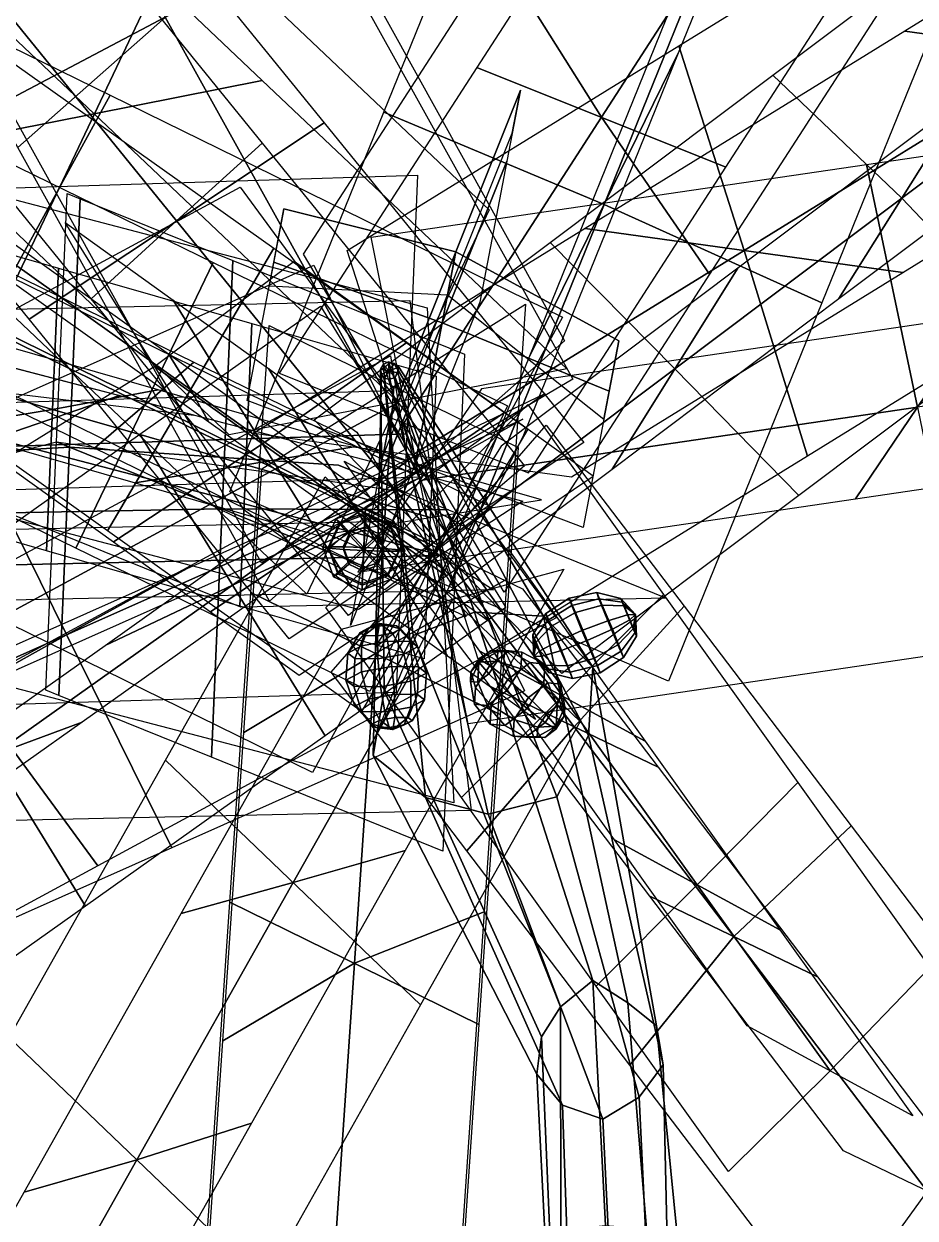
# Model space of a CAD drawing. Header units: metres. Extents: x -2.28 to 1.44, y -0.15 to 3.47.
# Drawn here: x -0.9 to 0.189, y 0.756 to 2.215 of the extents above; entities that cross this region are included whole.
import ezdxf

# ---------------------------------------------------------------- set-up
doc = ezdxf.new("R2010")
doc.units = ezdxf.units.M

msp = doc.modelspace()

# ---------------------------------------------------------------- linework, layer by layer
at = {"layer": 'coconut_palm2_coconuts'}
for points in [[(-0.483008, 1.617805, 4.29194), (-0.482706, 1.623522, 4.325718), (-0.518647, 1.610383, 4.325358), (-0.514134, 1.606427, 4.291628)], [(-0.482706, 1.623522, 4.325718), (-0.482969, 1.615858, 4.359109), (-0.514095, 1.60448, 4.358798), (-0.518647, 1.610383, 4.325358)], [(-0.45295, 1.603851, 4.291517), (-0.447999, 1.607409, 4.325231), (-0.482706, 1.623522, 4.325718), (-0.483008, 1.617805, 4.29194)], [(-0.447999, 1.607409, 4.325231), (-0.452912, 1.601904, 4.358688), (-0.482969, 1.615858, 4.359109), (-0.482706, 1.623522, 4.325718)], [(-0.514134, 1.606427, 4.291628), (-0.518647, 1.610383, 4.325358), (-0.534767, 1.57569, 4.324361), (-0.528094, 1.576382, 4.290765)], [(-0.518647, 1.610383, 4.325358), (-0.514095, 1.60448, 4.358798), (-0.528055, 1.574435, 4.357934), (-0.534767, 1.57569, 4.324361)], [(-0.501763, 1.593671, 4.266644), (-0.514134, 1.606427, 4.291628), (-0.528094, 1.576382, 4.290765), (-0.509823, 1.576325, 4.266146)], [(-0.483793, 1.600241, 4.266824), (-0.483008, 1.617805, 4.29194), (-0.514134, 1.606427, 4.291628), (-0.501763, 1.593671, 4.266644)], [(-0.482969, 1.615858, 4.359109), (-0.483725, 1.596868, 4.383166), (-0.501696, 1.590299, 4.382986), (-0.514095, 1.60448, 4.358798)], [(-0.466439, 1.592184, 4.26658), (-0.45295, 1.603851, 4.291517), (-0.483008, 1.617805, 4.29194), (-0.483793, 1.600241, 4.266824)], [(-0.452912, 1.601904, 4.358688), (-0.466372, 1.588812, 4.382923), (-0.483725, 1.596868, 4.383166), (-0.482969, 1.615858, 4.359109)], [(-0.441568, 1.572739, 4.290609), (-0.434856, 1.571484, 4.324182), (-0.447999, 1.607409, 4.325231), (-0.45295, 1.603851, 4.291517)], [(-0.434856, 1.571484, 4.324182), (-0.44153, 1.570792, 4.35778), (-0.452912, 1.601904, 4.358688), (-0.447999, 1.607409, 4.325231)], [(-0.514095, 1.60448, 4.358798), (-0.501696, 1.590299, 4.382986), (-0.509756, 1.572952, 4.382487), (-0.528055, 1.574435, 4.357934)], [(-0.501763, 1.593671, 4.266644), (-0.509823, 1.576325, 4.266146), (-0.48485, 1.575534, 4.257102)], [(-0.483793, 1.600241, 4.266824), (-0.501763, 1.593671, 4.266644), (-0.48485, 1.575534, 4.257102)], [(-0.483725, 1.596868, 4.383166), (-0.484773, 1.57164, 4.391442), (-0.501696, 1.590299, 4.382986)], [(-0.466439, 1.592184, 4.26658), (-0.483793, 1.600241, 4.266824), (-0.48485, 1.575534, 4.257102)], [(-0.459867, 1.574221, 4.266056), (-0.466439, 1.592184, 4.26658), (-0.48485, 1.575534, 4.257102)], [(-0.466372, 1.588812, 4.382923), (-0.484773, 1.57164, 4.391442), (-0.483725, 1.596868, 4.383166)], [(-0.459867, 1.574221, 4.266056), (-0.441568, 1.572739, 4.290609), (-0.45295, 1.603851, 4.291517), (-0.466439, 1.592184, 4.26658)], [(-0.44153, 1.570792, 4.35778), (-0.4598, 1.570849, 4.382398), (-0.466372, 1.588812, 4.382923), (-0.452912, 1.601904, 4.358688)], [(-0.528094, 1.576382, 4.290765), (-0.534767, 1.57569, 4.324361), (-0.521624, 1.539765, 4.323313), (-0.516712, 1.54527, 4.289856)], [(-0.509823, 1.576325, 4.266146), (-0.528094, 1.576382, 4.290765), (-0.516712, 1.54527, 4.289856), (-0.503251, 1.558362, 4.265621)], [(-0.509823, 1.576325, 4.266146), (-0.503251, 1.558362, 4.265621), (-0.48485, 1.575534, 4.257102)], [(-0.501696, 1.590299, 4.382986), (-0.484773, 1.57164, 4.391442), (-0.509756, 1.572952, 4.382487)], [(-0.4598, 1.570849, 4.382398), (-0.484773, 1.57164, 4.391442), (-0.466372, 1.588812, 4.382923)], [(-0.534767, 1.57569, 4.324361), (-0.528055, 1.574435, 4.357934), (-0.516673, 1.543323, 4.357027), (-0.521624, 1.539765, 4.323313)], [(-0.528055, 1.574435, 4.357934), (-0.509756, 1.572952, 4.382487), (-0.503184, 1.55499, 4.381963), (-0.516673, 1.543323, 4.357027)], [(-0.509756, 1.572952, 4.382487), (-0.484773, 1.57164, 4.391442), (-0.503184, 1.55499, 4.381963)], [(-0.503251, 1.558362, 4.265621), (-0.485898, 1.550306, 4.265378), (-0.48485, 1.575534, 4.257102)], [(-0.503184, 1.55499, 4.381963), (-0.484773, 1.57164, 4.391442), (-0.48583, 1.546933, 4.38172)], [(-0.485898, 1.550306, 4.265378), (-0.467928, 1.556875, 4.265558), (-0.48485, 1.575534, 4.257102)], [(-0.48583, 1.546933, 4.38172), (-0.484773, 1.57164, 4.391442), (-0.46786, 1.553503, 4.3819)], [(-0.467928, 1.556875, 4.265558), (-0.459867, 1.574221, 4.266056), (-0.48485, 1.575534, 4.257102)], [(-0.46786, 1.553503, 4.3819), (-0.484773, 1.57164, 4.391442), (-0.4598, 1.570849, 4.382398)], [(-0.467928, 1.556875, 4.265558), (-0.455529, 1.542694, 4.289746), (-0.441568, 1.572739, 4.290609), (-0.459867, 1.574221, 4.266056)], [(-0.455489, 1.540747, 4.356916), (-0.46786, 1.553503, 4.3819), (-0.4598, 1.570849, 4.382398), (-0.44153, 1.570792, 4.35778)], [(-0.455529, 1.542694, 4.289746), (-0.450976, 1.536791, 4.323186), (-0.434856, 1.571484, 4.324182), (-0.441568, 1.572739, 4.290609)], [(-0.450976, 1.536791, 4.323186), (-0.455489, 1.540747, 4.356916), (-0.44153, 1.570792, 4.35778), (-0.434856, 1.571484, 4.324182)], [(-0.503251, 1.558362, 4.265621), (-0.516712, 1.54527, 4.289856), (-0.486654, 1.531316, 4.289434), (-0.485898, 1.550306, 4.265378)], [(-0.516673, 1.543323, 4.357027), (-0.503184, 1.55499, 4.381963), (-0.48583, 1.546933, 4.38172), (-0.486616, 1.529369, 4.356605)], [(-0.485898, 1.550306, 4.265378), (-0.486654, 1.531316, 4.289434), (-0.455529, 1.542694, 4.289746), (-0.467928, 1.556875, 4.265558)], [(-0.486616, 1.529369, 4.356605), (-0.48583, 1.546933, 4.38172), (-0.46786, 1.553503, 4.3819), (-0.455489, 1.540747, 4.356916)], [(-0.516712, 1.54527, 4.289856), (-0.521624, 1.539765, 4.323313), (-0.486916, 1.523652, 4.322825), (-0.486654, 1.531316, 4.289434)], [(-0.521624, 1.539765, 4.323313), (-0.516673, 1.543323, 4.357027), (-0.486616, 1.529369, 4.356605), (-0.486916, 1.523652, 4.322825)], [(-0.486654, 1.531316, 4.289434), (-0.486916, 1.523652, 4.322825), (-0.450976, 1.536791, 4.323186), (-0.455529, 1.542694, 4.289746)], [(-0.486916, 1.523652, 4.322825), (-0.486616, 1.529369, 4.356605), (-0.455489, 1.540747, 4.356916), (-0.450976, 1.536791, 4.323186)], [(-0.19346, 1.505039, 4.449288), (-0.225987, 1.495968, 4.455083), (-0.233793, 1.513697, 4.42208), (-0.200223, 1.520395, 4.420709)], [(-0.200223, 1.520395, 4.420709), (-0.233793, 1.513697, 4.42208), (-0.230567, 1.504593, 4.385048), (-0.197428, 1.51251, 4.388638)], [(-0.166695, 1.504159, 4.434362), (-0.19346, 1.505039, 4.449288), (-0.200223, 1.520395, 4.420709), (-0.170599, 1.513025, 4.417862)], [(-0.170599, 1.513025, 4.417862), (-0.200223, 1.520395, 4.420709), (-0.197428, 1.51251, 4.388638), (-0.168986, 1.508472, 4.399346)], [(-0.225987, 1.495968, 4.455083), (-0.255557, 1.479373, 4.450191), (-0.262319, 1.494727, 4.421609), (-0.233793, 1.513697, 4.42208)], [(-0.233793, 1.513697, 4.42208), (-0.262319, 1.494727, 4.421609), (-0.259525, 1.486843, 4.38954), (-0.230567, 1.504593, 4.385048)], [(-0.230567, 1.504593, 4.385048), (-0.259525, 1.486843, 4.38954), (-0.248814, 1.460341, 4.37277), (-0.2182, 1.473993, 4.365685)], [(-0.197428, 1.51251, 4.388638), (-0.230567, 1.504593, 4.385048), (-0.2182, 1.473993, 4.365685), (-0.186716, 1.486009, 4.371867)], [(-0.181105, 1.475443, 4.45764), (-0.211719, 1.461793, 4.464725), (-0.225987, 1.495968, 4.455083), (-0.19346, 1.505039, 4.449288)], [(-0.168986, 1.508472, 4.399346), (-0.197428, 1.51251, 4.388638), (-0.186716, 1.486009, 4.371867), (-0.162801, 1.493171, 4.389663)], [(-0.159562, 1.487072, 4.439185), (-0.181105, 1.475443, 4.45764), (-0.19346, 1.505039, 4.449288), (-0.166695, 1.504159, 4.434362)], [(-0.166695, 1.504159, 4.434362), (-0.170599, 1.513025, 4.417862), (-0.152862, 1.493559, 4.414303)], [(-0.170599, 1.513025, 4.417862), (-0.168986, 1.508472, 4.399346), (-0.152862, 1.493559, 4.414303)], [(-0.168986, 1.508472, 4.399346), (-0.162801, 1.493171, 4.389663), (-0.152862, 1.493559, 4.414303)], [(-0.159562, 1.487072, 4.439185), (-0.166695, 1.504159, 4.434362), (-0.152862, 1.493559, 4.414303)], [(-0.255557, 1.479373, 4.450191), (-0.274249, 1.459701, 4.435924), (-0.278152, 1.468564, 4.419421), (-0.262319, 1.494727, 4.421609)], [(-0.262319, 1.494727, 4.421609), (-0.278152, 1.468564, 4.419421), (-0.276541, 1.464014, 4.400908), (-0.259525, 1.486843, 4.38954)], [(-0.211719, 1.461793, 4.464725), (-0.243201, 1.449774, 4.45854), (-0.255557, 1.479373, 4.450191), (-0.225987, 1.495968, 4.455083)], [(-0.162801, 1.493171, 4.389663), (-0.186716, 1.486009, 4.371867), (-0.174361, 1.456411, 4.380218), (-0.155669, 1.476084, 4.394485)], [(-0.162801, 1.493171, 4.389663), (-0.155669, 1.476084, 4.394485), (-0.152862, 1.493559, 4.414303)], [(-0.153378, 1.471771, 4.429502), (-0.159562, 1.487072, 4.439185), (-0.152862, 1.493559, 4.414303)], [(-0.155669, 1.476084, 4.394485), (-0.151764, 1.467219, 4.410985), (-0.152862, 1.493559, 4.414303)], [(-0.151764, 1.467219, 4.410985), (-0.153378, 1.471771, 4.429502), (-0.152862, 1.493559, 4.414303)], [(-0.479666, 1.476717, 4.46628), (-0.48757, 1.45511, 4.486542), (-0.504203, 1.446344, 4.45925), (-0.489269, 1.471656, 4.450524)], [(-0.465815, 1.482517, 4.444359), (-0.489269, 1.471656, 4.450524), (-0.484477, 1.467872, 4.43239)], [(-0.465815, 1.482517, 4.444359), (-0.479666, 1.476717, 4.46628), (-0.489269, 1.471656, 4.450524)], [(-0.461294, 1.48009, 4.470431), (-0.45575, 1.460952, 4.493731), (-0.48757, 1.45511, 4.486542), (-0.479666, 1.476717, 4.46628)], [(-0.465815, 1.482517, 4.444359), (-0.484477, 1.467872, 4.43239), (-0.468099, 1.46758, 4.422502)], [(-0.465815, 1.482517, 4.444359), (-0.461294, 1.48009, 4.470431), (-0.479666, 1.476717, 4.46628)], [(-0.465815, 1.482517, 4.444359), (-0.468099, 1.46758, 4.422502), (-0.449727, 1.470953, 4.426651)], [(-0.465815, 1.482517, 4.444359), (-0.444916, 1.479799, 4.460543), (-0.461294, 1.48009, 4.470431)], [(-0.465815, 1.482517, 4.444359), (-0.440124, 1.476014, 4.442409), (-0.444916, 1.479799, 4.460543)], [(-0.465815, 1.482517, 4.444359), (-0.449727, 1.470953, 4.426651), (-0.440124, 1.476014, 4.442409)], [(-0.444916, 1.479799, 4.460543), (-0.427381, 1.460447, 4.476604), (-0.45575, 1.460952, 4.493731), (-0.461294, 1.48009, 4.470431)], [(-0.449727, 1.470953, 4.426651), (-0.435716, 1.445126, 4.417903), (-0.419083, 1.453892, 4.445196), (-0.440124, 1.476014, 4.442409)], [(-0.440124, 1.476014, 4.442409), (-0.419083, 1.453892, 4.445196), (-0.427381, 1.460447, 4.476604), (-0.444916, 1.479799, 4.460543)], [(-0.259525, 1.486843, 4.38954), (-0.276541, 1.464014, 4.400908), (-0.270356, 1.448713, 4.391224), (-0.248814, 1.460341, 4.37277)], [(-0.243201, 1.449774, 4.45854), (-0.267116, 1.442613, 4.440745), (-0.274249, 1.459701, 4.435924), (-0.255557, 1.479373, 4.450191)], [(-0.2182, 1.473993, 4.365685), (-0.248814, 1.460341, 4.37277), (-0.236458, 1.430744, 4.38112), (-0.203931, 1.439815, 4.375325)], [(-0.186716, 1.486009, 4.371867), (-0.2182, 1.473993, 4.365685), (-0.203931, 1.439815, 4.375325), (-0.174361, 1.456411, 4.380218)], [(-0.170393, 1.448941, 4.44087), (-0.19935, 1.43119, 4.445359), (-0.211719, 1.461793, 4.464725), (-0.181105, 1.475443, 4.45764)], [(-0.153378, 1.471771, 4.429502), (-0.170393, 1.448941, 4.44087), (-0.181105, 1.475443, 4.45764), (-0.159562, 1.487072, 4.439185)], [(-0.155669, 1.476084, 4.394485), (-0.174361, 1.456411, 4.380218), (-0.167599, 1.441056, 4.408799), (-0.151764, 1.467219, 4.410985)], [(-0.489269, 1.471656, 4.450524), (-0.504203, 1.446344, 4.45925), (-0.495904, 1.439789, 4.427842), (-0.484477, 1.467872, 4.43239)], [(-0.484477, 1.467872, 4.43239), (-0.495904, 1.439789, 4.427842), (-0.467536, 1.439285, 4.410715), (-0.468099, 1.46758, 4.422502)], [(-0.45575, 1.460952, 4.493731), (-0.450667, 1.430229, 4.508016), (-0.48741, 1.423484, 4.499715), (-0.48757, 1.45511, 4.486542)], [(-0.468099, 1.46758, 4.422502), (-0.467536, 1.439285, 4.410715), (-0.435716, 1.445126, 4.417903), (-0.449727, 1.470953, 4.426651)], [(-0.427381, 1.460447, 4.476604), (-0.417909, 1.429647, 4.48824), (-0.450667, 1.430229, 4.508016), (-0.45575, 1.460952, 4.493731)], [(-0.419083, 1.453892, 4.445196), (-0.408327, 1.422078, 4.451972), (-0.417909, 1.429647, 4.48824), (-0.427381, 1.460447, 4.476604)], [(-0.274249, 1.459701, 4.435924), (-0.277056, 1.442224, 4.416106), (-0.278152, 1.468564, 4.419421)], [(-0.278152, 1.468564, 4.419421), (-0.277056, 1.442224, 4.416106), (-0.276541, 1.464014, 4.400908)], [(-0.276541, 1.464014, 4.400908), (-0.277056, 1.442224, 4.416106), (-0.270356, 1.448713, 4.391224)], [(-0.267116, 1.442613, 4.440745), (-0.277056, 1.442224, 4.416106), (-0.274249, 1.459701, 4.435924)], [(-0.248814, 1.460341, 4.37277), (-0.270356, 1.448713, 4.391224), (-0.263223, 1.431626, 4.396047), (-0.236458, 1.430744, 4.38112)], [(-0.19935, 1.43119, 4.445359), (-0.23249, 1.423274, 4.441771), (-0.243201, 1.449774, 4.45854), (-0.211719, 1.461793, 4.464725)], [(-0.151764, 1.467219, 4.410985), (-0.167599, 1.441056, 4.408799), (-0.170393, 1.448941, 4.44087), (-0.153378, 1.471771, 4.429502)], [(-0.48757, 1.45511, 4.486542), (-0.48741, 1.423484, 4.499715), (-0.506616, 1.413362, 4.468202), (-0.504203, 1.446344, 4.45925)], [(-0.504203, 1.446344, 4.45925), (-0.506616, 1.413362, 4.468202), (-0.497033, 1.405792, 4.431933), (-0.495904, 1.439789, 4.427842)], [(-0.467536, 1.439285, 4.410715), (-0.464276, 1.40521, 4.412158), (-0.427533, 1.411955, 4.420458), (-0.435716, 1.445126, 4.417903)], [(-0.435716, 1.445126, 4.417903), (-0.427533, 1.411955, 4.420458), (-0.408327, 1.422078, 4.451972), (-0.419083, 1.453892, 4.445196)], [(-0.344163, 1.435268, 4.443804), (-0.330175, 1.449284, 4.461522), (-0.343775, 1.438929, 4.470119)], [(-0.344163, 1.435268, 4.443804), (-0.321064, 1.448369, 4.44472), (-0.330175, 1.449284, 4.461522)], [(-0.344163, 1.435268, 4.443804), (-0.32178, 1.43672, 4.429557), (-0.321064, 1.448369, 4.44472)], [(-0.330175, 1.449284, 4.461522), (-0.307287, 1.4491, 4.481918), (-0.330844, 1.431164, 4.496809), (-0.343775, 1.438929, 4.470119)], [(-0.307287, 1.4491, 4.481918), (-0.281634, 1.434765, 4.49953), (-0.308835, 1.414054, 4.516725), (-0.330844, 1.431164, 4.496809)], [(-0.321064, 1.448369, 4.44472), (-0.291507, 1.447516, 4.452818), (-0.307287, 1.4491, 4.481918), (-0.330175, 1.449284, 4.461522)], [(-0.32178, 1.43672, 4.429557), (-0.292747, 1.427339, 4.426556), (-0.291507, 1.447516, 4.452818), (-0.321064, 1.448369, 4.44472)], [(-0.291507, 1.447516, 4.452818), (-0.263412, 1.432935, 4.465928), (-0.281634, 1.434765, 4.49953), (-0.307287, 1.4491, 4.481918)], [(-0.292747, 1.427339, 4.426556), (-0.264844, 1.409638, 4.435603), (-0.263412, 1.432935, 4.465928), (-0.291507, 1.447516, 4.452818)], [(-0.270356, 1.448713, 4.391224), (-0.277056, 1.442224, 4.416106), (-0.263223, 1.431626, 4.396047)], [(-0.23249, 1.423274, 4.441771), (-0.260931, 1.427311, 4.431061), (-0.267116, 1.442613, 4.440745), (-0.243201, 1.449774, 4.45854)], [(-0.174361, 1.456411, 4.380218), (-0.203931, 1.439815, 4.375325), (-0.196126, 1.422088, 4.40833), (-0.167599, 1.441056, 4.408799)], [(-0.167599, 1.441056, 4.408799), (-0.196126, 1.422088, 4.40833), (-0.19935, 1.43119, 4.445359), (-0.170393, 1.448941, 4.44087)], [(-0.495904, 1.439789, 4.427842), (-0.497033, 1.405792, 4.431933), (-0.464276, 1.40521, 4.412158), (-0.467536, 1.439285, 4.410715)], [(-0.450667, 1.430229, 4.508016), (-0.447407, 1.396155, 4.509459), (-0.479227, 1.390313, 4.50227), (-0.48741, 1.423484, 4.499715)], [(-0.417909, 1.429647, 4.48824), (-0.419038, 1.395651, 4.492332), (-0.447407, 1.396155, 4.509459), (-0.450667, 1.430229, 4.508016)], [(-0.344163, 1.435268, 4.443804), (-0.353899, 1.42337, 4.465477), (-0.354615, 1.411721, 4.450314)], [(-0.344163, 1.435268, 4.443804), (-0.354615, 1.411721, 4.450314), (-0.345504, 1.410806, 4.433512)], [(-0.344163, 1.435268, 4.443804), (-0.343775, 1.438929, 4.470119), (-0.353899, 1.42337, 4.465477)], [(-0.343775, 1.438929, 4.470119), (-0.330844, 1.431164, 4.496809), (-0.348378, 1.404215, 4.488769), (-0.353899, 1.42337, 4.465477)], [(-0.330844, 1.431164, 4.496809), (-0.308835, 1.414054, 4.516725), (-0.329082, 1.382937, 4.50744), (-0.348378, 1.404215, 4.488769)], [(-0.344163, 1.435268, 4.443804), (-0.345504, 1.410806, 4.433512), (-0.331903, 1.421162, 4.424915)], [(-0.344163, 1.435268, 4.443804), (-0.331903, 1.421162, 4.424915), (-0.32178, 1.43672, 4.429557)], [(-0.331903, 1.421162, 4.424915), (-0.310281, 1.40039, 4.418514), (-0.292747, 1.427339, 4.426556), (-0.32178, 1.43672, 4.429557)], [(-0.281634, 1.434765, 4.49953), (-0.260087, 1.410119, 4.509636), (-0.283644, 1.392184, 4.524528), (-0.308835, 1.414054, 4.516725)], [(-0.263412, 1.432935, 4.465928), (-0.244307, 1.408535, 4.480536), (-0.260087, 1.410119, 4.509636), (-0.281634, 1.434765, 4.49953)], [(-0.260931, 1.427311, 4.431061), (-0.277056, 1.442224, 4.416106), (-0.267116, 1.442613, 4.440745)], [(-0.263223, 1.431626, 4.396047), (-0.277056, 1.442224, 4.416106), (-0.259318, 1.422759, 4.412547)], [(-0.259318, 1.422759, 4.412547), (-0.277056, 1.442224, 4.416106), (-0.260931, 1.427311, 4.431061)], [(-0.264844, 1.409638, 4.435603), (-0.245547, 1.388359, 4.454273), (-0.244307, 1.408535, 4.480536), (-0.263412, 1.432935, 4.465928)], [(-0.236458, 1.430744, 4.38112), (-0.263223, 1.431626, 4.396047), (-0.259318, 1.422759, 4.412547), (-0.229696, 1.415389, 4.409701)], [(-0.203931, 1.439815, 4.375325), (-0.236458, 1.430744, 4.38112), (-0.229696, 1.415389, 4.409701), (-0.196126, 1.422088, 4.40833)], [(-0.196126, 1.422088, 4.40833), (-0.229696, 1.415389, 4.409701), (-0.23249, 1.423274, 4.441771), (-0.19935, 1.43119, 4.445359)], [(-0.48741, 1.423484, 4.499715), (-0.479227, 1.390313, 4.50227), (-0.49586, 1.381547, 4.474978), (-0.506616, 1.413362, 4.468202)], [(-0.427533, 1.411955, 4.420458), (-0.427372, 1.380329, 4.43363), (-0.41074, 1.389095, 4.460923), (-0.408327, 1.422078, 4.451972)], [(-0.408327, 1.422078, 4.451972), (-0.41074, 1.389095, 4.460923), (-0.419038, 1.395651, 4.492332), (-0.417909, 1.429647, 4.48824)], [(-0.353899, 1.42337, 4.465477), (-0.348378, 1.404215, 4.488769), (-0.349619, 1.384039, 4.462506), (-0.354615, 1.411721, 4.450314)], [(-0.345504, 1.410806, 4.433512), (-0.333838, 1.382455, 4.433405), (-0.310281, 1.40039, 4.418514), (-0.331903, 1.421162, 4.424915)], [(-0.310281, 1.40039, 4.418514), (-0.285091, 1.37852, 4.426317), (-0.264844, 1.409638, 4.435603), (-0.292747, 1.427339, 4.426556)], [(-0.229696, 1.415389, 4.409701), (-0.259318, 1.422759, 4.412547), (-0.260931, 1.427311, 4.431061), (-0.23249, 1.423274, 4.441771)], [(-0.506616, 1.413362, 4.468202), (-0.49586, 1.381547, 4.474978), (-0.487562, 1.374992, 4.44357), (-0.497033, 1.405792, 4.431933)], [(-0.497033, 1.405792, 4.431933), (-0.487562, 1.374992, 4.44357), (-0.459193, 1.374488, 4.426443), (-0.464276, 1.40521, 4.412158)], [(-0.464276, 1.40521, 4.412158), (-0.459193, 1.374488, 4.426443), (-0.427372, 1.380329, 4.43363), (-0.427533, 1.411955, 4.420458)], [(-0.354615, 1.411721, 4.450314), (-0.349619, 1.384039, 4.462506), (-0.333838, 1.382455, 4.433405), (-0.345504, 1.410806, 4.433512)], [(-0.348378, 1.404215, 4.488769), (-0.329082, 1.382937, 4.50744), (-0.330513, 1.359639, 4.477114), (-0.349619, 1.384039, 4.462506)], [(-0.308835, 1.414054, 4.516725), (-0.283644, 1.392184, 4.524528), (-0.301178, 1.365234, 4.516486), (-0.329082, 1.382937, 4.50744)], [(-0.285091, 1.37852, 4.426317), (-0.263081, 1.36141, 4.446232), (-0.245547, 1.388359, 4.454273), (-0.264844, 1.409638, 4.435603)], [(-0.260087, 1.410119, 4.509636), (-0.248422, 1.381768, 4.50953), (-0.262022, 1.371413, 4.518127), (-0.283644, 1.392184, 4.524528)], [(-0.244307, 1.408535, 4.480536), (-0.239311, 1.380853, 4.492729), (-0.248422, 1.381768, 4.50953), (-0.260087, 1.410119, 4.509636)], [(-0.245547, 1.388359, 4.454273), (-0.240027, 1.369205, 4.477566), (-0.239311, 1.380853, 4.492729), (-0.244307, 1.408535, 4.480536)], [(-0.479227, 1.390313, 4.50227), (-0.465215, 1.364486, 4.493522), (-0.474818, 1.359425, 4.477765), (-0.49586, 1.381547, 4.474978)], [(-0.447407, 1.396155, 4.509459), (-0.446844, 1.367859, 4.497672), (-0.465215, 1.364486, 4.493522), (-0.479227, 1.390313, 4.50227)], [(-0.419038, 1.395651, 4.492332), (-0.430465, 1.367567, 4.487783), (-0.446844, 1.367859, 4.497672), (-0.447407, 1.396155, 4.509459)], [(-0.427372, 1.380329, 4.43363), (-0.435277, 1.358722, 4.453893), (-0.425674, 1.363783, 4.46965), (-0.41074, 1.389095, 4.460923)], [(-0.41074, 1.389095, 4.460923), (-0.425674, 1.363783, 4.46965), (-0.430465, 1.367567, 4.487783), (-0.419038, 1.395651, 4.492332)], [(-0.333838, 1.382455, 4.433405), (-0.312292, 1.35781, 4.443512), (-0.285091, 1.37852, 4.426317), (-0.310281, 1.40039, 4.418514)], [(-0.283644, 1.392184, 4.524528), (-0.262022, 1.371413, 4.518127), (-0.272145, 1.355854, 4.513485), (-0.301178, 1.365234, 4.516486)], [(-0.263081, 1.36141, 4.446232), (-0.25015, 1.353645, 4.472923), (-0.240027, 1.369205, 4.477566), (-0.245547, 1.388359, 4.454273)], [(-0.49586, 1.381547, 4.474978), (-0.474818, 1.359425, 4.477765), (-0.470027, 1.35564, 4.45963), (-0.487562, 1.374992, 4.44357)], [(-0.487562, 1.374992, 4.44357), (-0.470027, 1.35564, 4.45963), (-0.453649, 1.355349, 4.449743), (-0.459193, 1.374488, 4.426443)], [(-0.459193, 1.374488, 4.426443), (-0.453649, 1.355349, 4.449743), (-0.435277, 1.358722, 4.453893), (-0.427372, 1.380329, 4.43363)], [(-0.349619, 1.384039, 4.462506), (-0.330513, 1.359639, 4.477114), (-0.312292, 1.35781, 4.443512), (-0.333838, 1.382455, 4.433405)], [(-0.329082, 1.382937, 4.50744), (-0.301178, 1.365234, 4.516486), (-0.302418, 1.345058, 4.490223), (-0.330513, 1.359639, 4.477114)], [(-0.312292, 1.35781, 4.443512), (-0.286638, 1.343474, 4.461123), (-0.263081, 1.36141, 4.446232), (-0.285091, 1.37852, 4.426317)], [(-0.248422, 1.381768, 4.50953), (-0.249763, 1.357307, 4.499239), (-0.262022, 1.371413, 4.518127)], [(-0.239311, 1.380853, 4.492729), (-0.249763, 1.357307, 4.499239), (-0.248422, 1.381768, 4.50953)], [(-0.240027, 1.369205, 4.477566), (-0.249763, 1.357307, 4.499239), (-0.239311, 1.380853, 4.492729)], [(-0.465215, 1.364486, 4.493522), (-0.449128, 1.352923, 4.475814), (-0.474818, 1.359425, 4.477765)], [(-0.474818, 1.359425, 4.477765), (-0.449128, 1.352923, 4.475814), (-0.470027, 1.35564, 4.45963)], [(-0.446844, 1.367859, 4.497672), (-0.449128, 1.352923, 4.475814), (-0.465215, 1.364486, 4.493522)], [(-0.453649, 1.355349, 4.449743), (-0.449128, 1.352923, 4.475814), (-0.435277, 1.358722, 4.453893)], [(-0.430465, 1.367567, 4.487783), (-0.449128, 1.352923, 4.475814), (-0.446844, 1.367859, 4.497672)], [(-0.425674, 1.363783, 4.46965), (-0.449128, 1.352923, 4.475814), (-0.430465, 1.367567, 4.487783)], [(-0.435277, 1.358722, 4.453893), (-0.449128, 1.352923, 4.475814), (-0.425674, 1.363783, 4.46965)], [(-0.330513, 1.359639, 4.477114), (-0.302418, 1.345058, 4.490223), (-0.286638, 1.343474, 4.461123), (-0.312292, 1.35781, 4.443512)], [(-0.301178, 1.365234, 4.516486), (-0.272145, 1.355854, 4.513485), (-0.272861, 1.344205, 4.498322), (-0.302418, 1.345058, 4.490223)], [(-0.286638, 1.343474, 4.461123), (-0.263751, 1.343291, 4.481521), (-0.25015, 1.353645, 4.472923), (-0.263081, 1.36141, 4.446232)], [(-0.272145, 1.355854, 4.513485), (-0.249763, 1.357307, 4.499239), (-0.272861, 1.344205, 4.498322)], [(-0.272861, 1.344205, 4.498322), (-0.249763, 1.357307, 4.499239), (-0.263751, 1.343291, 4.481521)], [(-0.262022, 1.371413, 4.518127), (-0.249763, 1.357307, 4.499239), (-0.272145, 1.355854, 4.513485)], [(-0.263751, 1.343291, 4.481521), (-0.249763, 1.357307, 4.499239), (-0.25015, 1.353645, 4.472923)], [(-0.25015, 1.353645, 4.472923), (-0.249763, 1.357307, 4.499239), (-0.240027, 1.369205, 4.477566)], [(-0.470027, 1.35564, 4.45963), (-0.449128, 1.352923, 4.475814), (-0.453649, 1.355349, 4.449743)], [(-0.302418, 1.345058, 4.490223), (-0.272861, 1.344205, 4.498322), (-0.263751, 1.343291, 4.481521), (-0.286638, 1.343474, 4.461123)]]:
    msp.add_3dface(points, dxfattribs=at)
at = {"layer": 'coconut_palm2_leaves'}
for points in [[(-0.547098, 2.382522, 4.745159), (-0.907551, 2.064341, 4.315698), (-1.213403, 2.615493, 4.224324), (-0.85295, 2.933673, 4.653784)], [(-0.727324, 2.223432, 4.530428), (-0.922689, 2.12039, 4.760739), (-1.23698, 2.686749, 4.633377), (-1.033177, 2.774583, 4.439054)], [(-0.194403, 2.101166, 4.892831), (-0.320437, 2.302185, 4.739957), (-0.042566, 2.732208, 4.858423), (0.087134, 2.536862, 5.071242)], [(-0.702769, 2.340064, 4.474291), (-0.925462, 1.870331, 4.171743), (-1.299393, 2.224904, 3.889921), (-1.0767, 2.694637, 4.192469)], [(-0.346527, 2.161975, 5.10001), (-0.042279, 2.040357, 4.685652), (0.239257, 2.476053, 4.864063), (-0.06499, 2.597672, 5.278421)], [(-0.100573, 2.179579, 4.330189), (-0.281997, 1.809528, 3.945786), (-0.115231, 2.221169, 3.575962), (0.066193, 2.59122, 3.960364)], [(-0.062243, 1.909629, 5.028843), (-0.194403, 2.101166, 4.892831), (0.087134, 2.536862, 5.071242), (0.244022, 2.383593, 5.175376)], [(-0.608875, 2.146253, 4.108938), (-0.814116, 2.105198, 4.323017), (-1.188046, 2.45977, 4.041195), (-0.985295, 2.503186, 3.82872)], [(-0.191285, 1.994553, 4.137988), (-0.460409, 2.107344, 4.14411), (-0.302457, 2.497229, 3.739451), (-0.024519, 2.406194, 3.768163)], [(-0.533386, 2.094304, 4.616178), (-0.89357, 1.854605, 4.335786), (-1.209956, 2.243939, 4.386255), (-0.849772, 2.483638, 4.666647)], [(-0.814116, 2.105198, 4.323017), (-1.019795, 2.064557, 4.538166), (-1.39339, 2.418812, 4.260119), (-1.188046, 2.45977, 4.041195)], [(-0.60883, 2.069535, 4.263158), (-0.713478, 1.974454, 4.475982), (-1.029864, 2.363789, 4.526451), (-0.93046, 2.465322, 4.325199)], [(-0.020239, 1.9384, 4.840094), (-0.09973, 2.188466, 4.735234), (0.289062, 2.428415, 5.059961), (0.370515, 2.17956, 5.15308)], [(0.176334, 2.206311, 5.358041), (0.564697, 2.152808, 4.948118), (0.929016, 2.377654, 5.306374), (0.540653, 2.431157, 5.716297)], [(-0.79478, 2.128153, 4.657531), (-1.100157, 1.571732, 4.532473), (-1.652522, 1.842603, 4.67437), (-1.347144, 2.399024, 4.799428)], [(0.07479, 1.874237, 4.117057), (-0.191285, 1.994553, 4.137988), (-0.024519, 2.406194, 3.768163), (0.231474, 2.260991, 3.714583)], [(-0.239459, 1.828152, 4.751024), (-0.599912, 1.509971, 4.321563), (-0.907551, 2.064341, 4.315698), (-0.547098, 2.382522, 4.745159)], [(-0.713478, 1.974454, 4.475982), (-0.818029, 1.879255, 4.693232), (-1.128048, 2.260754, 4.754203), (-1.029864, 2.363789, 4.526451)], [(-0.331737, 1.98824, 4.763239), (-0.55443, 1.518507, 4.460691), (-0.925462, 1.870331, 4.171743), (-0.702769, 2.340064, 4.474291)], [(0.172516, 2.002154, 3.955822), (0.014956, 2.152596, 3.906152), (0.257695, 2.334988, 3.595738), (0.426509, 2.193003, 3.657542)], [(-0.229423, 1.781296, 4.299045), (-0.419686, 1.669062, 4.536294), (-0.727324, 2.223432, 4.530428), (-0.53186, 2.326293, 4.286196)], [(0.249435, 2.124796, 4.122771), (0.095598, 1.879513, 3.788873), (0.349591, 2.070362, 3.490593), (0.503427, 2.315645, 3.82449)], [(-0.43589, 1.72745, 4.588698), (-0.558373, 1.933962, 4.453032), (-0.320437, 2.302185, 4.739957), (-0.194403, 2.101166, 4.892831)], [(-0.419686, 1.669062, 4.536294), (-0.609949, 1.556828, 4.773542), (-0.922689, 2.12039, 4.760739), (-0.727324, 2.223432, 4.530428)], [(-0.21442, 1.965152, 5.045055), (0.173943, 1.911648, 4.635132), (0.564697, 2.152808, 4.948118), (0.176334, 2.206311, 5.358041)], [(0.321637, 1.845371, 3.990619), (0.172516, 2.002154, 3.955822), (0.426509, 2.193003, 3.657542), (0.568205, 2.030641, 3.676551)], [(-0.594921, 1.941038, 4.544654), (-0.797998, 1.595893, 4.508494), (-1.126803, 1.82981, 4.35873), (-0.923726, 2.174955, 4.39489)], [(-0.425091, 1.688539, 4.553775), (-0.505258, 1.938188, 4.445845), (-0.09973, 2.188466, 4.735234), (-0.020239, 1.9384, 4.840094)], [(-0.289728, 1.712672, 4.601572), (-0.471153, 1.342621, 4.21717), (-0.281997, 1.809528, 3.945786), (-0.100573, 2.179579, 4.330189)], [(0.057287, 1.687121, 4.948773), (-0.020239, 1.9384, 4.840094), (0.370515, 2.17956, 5.15308), (0.439556, 1.923044, 5.268652)], [(-0.588013, 1.788259, 4.795877), (-0.283766, 1.666641, 4.381519), (-0.042279, 2.040357, 4.685652), (-0.346527, 2.161975, 5.10001)], [(-0.23692, 1.793554, 4.397901), (-0.443084, 1.753374, 4.611965), (-0.814116, 2.105198, 4.323017), (-0.608875, 2.146253, 4.108938)], [(-0.104584, 1.793943, 4.215858), (-0.257268, 1.948048, 4.171212), (0.014956, 2.152596, 3.906152), (0.172516, 2.002154, 3.955822)], [(-0.309984, 2.0476, 4.175019), (-0.468068, 1.652568, 4.126338), (-0.451512, 1.739068, 3.699909), (-0.293427, 2.1341, 3.748591)], [(-0.293427, 2.1341, 3.748591), (-0.451512, 1.739068, 3.699909), (-0.461566, 1.686538, 3.252326), (-0.303482, 2.08157, 3.301008)], [(-0.241961, 1.857058, 4.517854), (-0.547339, 1.300638, 4.392796), (-1.100157, 1.571732, 4.532473), (-0.79478, 2.128153, 4.657531)], [(-0.027665, 1.916584, 4.382806), (-0.181502, 1.671301, 4.048909), (0.095598, 1.879513, 3.788873), (0.249435, 2.124796, 4.122771)], [(0.191712, 1.746927, 4.418899), (0.129323, 2.043623, 4.316333), (0.719001, 2.130504, 4.144081), (0.790727, 1.835183, 4.264471)], [(-0.66883, 1.923815, 4.457231), (-0.836736, 1.574665, 4.308289), (-1.201292, 1.752468, 4.278722), (-1.033386, 2.101617, 4.427664)], [(-0.443084, 1.753374, 4.611965), (-0.649247, 1.713193, 4.826029), (-1.019795, 2.064557, 4.538166), (-0.814116, 2.105198, 4.323017)], [(-0.380441, 1.527647, 4.409371), (-0.648377, 1.643369, 4.42336), (-0.460409, 2.107344, 4.14411), (-0.191285, 1.994553, 4.137988)], [(-0.215935, 1.70366, 4.599975), (-0.576119, 1.463961, 4.319583), (-0.89357, 1.854605, 4.335786), (-0.533386, 2.094304, 4.616178)], [(-0.313406, 1.520937, 4.724364), (-0.43589, 1.72745, 4.588698), (-0.194403, 2.101166, 4.892831), (-0.062243, 1.909629, 5.028843)], [(-0.288521, 1.675374, 4.244623), (-0.396027, 1.58381, 4.459779), (-0.713478, 1.974454, 4.475982), (-0.60883, 2.069535, 4.263158)], [(-0.343005, 1.875085, 4.56827), (-0.501089, 1.480053, 4.519588), (-0.468068, 1.652568, 4.126338), (-0.309984, 2.0476, 4.175019)], [(-0.416429, 1.657326, 4.525761), (-0.47564, 1.954491, 4.426587), (0.129323, 2.043623, 4.316333), (0.191712, 1.746927, 4.418899)], [(-0.419036, 2.030332, 4.626686), (-0.445417, 1.398168, 4.527016), (-1.068097, 1.378816, 4.589977), (-1.041715, 2.010979, 4.689647)], [(-0.635957, 2.015697, 4.651381), (-0.249775, 1.489481, 4.57114), (-0.809862, 1.1864, 4.468827), (-1.196044, 1.712615, 4.549067)], [(-0.696459, 1.768465, 4.526574), (-0.674306, 1.72853, 4.709695), (-1.054563, 1.999052, 4.500091), (-1.025264, 2.002383, 4.37681)], [(-0.723541, 1.811907, 4.318512), (-0.696459, 1.768465, 4.526574), (-1.025264, 2.002383, 4.37681), (-0.980077, 1.99441, 4.105505)], [(-0.407344, 1.86847, 4.479714), (-0.374763, 1.263308, 4.407674), (-0.920233, 1.406074, 4.172527), (-0.952814, 2.011236, 4.244566)], [(-0.831397, 2.001667, 3.336192), (-0.857481, 1.394709, 3.288946), (-0.873454, 1.401179, 2.662455), (-0.847371, 2.008137, 2.709701)], [(-0.64488, 1.92611, 3.903304), (-0.670964, 1.319152, 3.856058), (-0.857481, 1.394709, 3.288946), (-0.831397, 2.001667, 3.336192)], [(0.046764, 1.638833, 4.257962), (-0.104584, 1.793943, 4.215858), (0.172516, 2.002154, 3.955822), (0.321637, 1.845371, 3.990619)], [(-0.857703, 1.916847, 4.94437), (-0.872325, 1.571425, 5.029391), (-1.127598, 1.644556, 5.254848), (-1.112977, 1.989978, 5.169827)], [(-0.692298, 1.802071, 4.193821), (-0.752783, 1.74924, 4.38276), (-1.117339, 1.927042, 4.353193), (-1.06778, 1.985203, 4.172816)], [(-0.372469, 1.936584, 3.72425), (-0.582401, 1.989223, 3.727608), (-0.600369, 1.895345, 3.279927), (-0.382524, 1.884054, 3.276667)], [(-0.389026, 1.850084, 4.150679), (-0.594839, 1.924235, 4.165395), (-0.582401, 1.989223, 3.727608), (-0.372469, 1.936584, 3.72425)], [(-0.112505, 1.411924, 4.395382), (-0.380441, 1.527647, 4.409371), (-0.191285, 1.994553, 4.137988), (0.07479, 1.874237, 4.117057)], [(-0.717857, 1.877825, 5.156677), (-0.499336, 1.526406, 5.299927), (-0.63103, 1.621016, 5.695003), (-0.849551, 1.972436, 5.551753)], [(-0.396027, 1.58381, 4.459779), (-0.503534, 1.492247, 4.674935), (-0.818029, 1.879255, 4.693232), (-0.713478, 1.974454, 4.475982)], [(-0.619273, 1.715291, 4.758736), (-0.23091, 1.661788, 4.348814), (0.173943, 1.911648, 4.635132), (-0.21442, 1.965152, 5.045055)], [(-0.284434, 1.720152, 4.445342), (-0.487512, 1.375008, 4.409181), (-0.797998, 1.595893, 4.508494), (-0.594921, 1.941038, 4.544654)], [(-0.393993, 1.576482, 4.453201), (-0.545334, 1.731597, 4.40928), (-0.257268, 1.948048, 4.171212), (-0.104584, 1.793943, 4.215858)], [(0.26733, 1.858826, 4.706645), (0.116094, 1.635028, 4.131152), (0.715109, 1.723284, 3.976723), (0.866345, 1.947082, 4.552217)], [(-0.752783, 1.74924, 4.38276), (-0.813871, 1.696703, 4.575692), (-1.169363, 1.870085, 4.557701), (-1.117339, 1.927042, 4.353193)], [(-0.428997, 1.666994, 4.147017), (-0.39465, 1.578848, 4.455325), (-0.947469, 1.849942, 4.595002), (-0.982109, 1.938232, 4.286956)], [(-0.344924, 1.43889, 4.661705), (-0.425091, 1.688539, 4.553775), (-0.020239, 1.9384, 4.840094), (0.057287, 1.687121, 4.948773)], [(-0.18503, 1.766438, 4.131721), (-0.389026, 1.850084, 4.150679), (-0.372469, 1.936584, 3.72425), (-0.17328, 1.827826, 3.70443)], [(-0.17328, 1.827826, 3.70443), (-0.372469, 1.936584, 3.72425), (-0.382524, 1.884054, 3.276667), (-0.191579, 1.732226, 3.270813)], [(-0.545896, 1.920518, 4.5371), (-0.288628, 1.400136, 4.519807), (-0.719319, 1.208554, 4.209479), (-0.976587, 1.728935, 4.226772)], [(-0.621473, 1.849173, 4.698973), (-0.636094, 1.503751, 4.783994), (-0.872325, 1.571425, 5.029391), (-0.857703, 1.916847, 4.94437)], [(-0.309324, 1.748475, 4.525355), (-0.47723, 1.399325, 4.376413), (-0.836736, 1.574665, 4.308289), (-0.66883, 1.923815, 4.457231)], [(-0.608597, 1.702115, 5.228302), (-0.432262, 1.826113, 5.252926), (-0.570057, 1.925106, 5.647158), (-0.740291, 1.796726, 5.623378)], [(-0.361952, 1.811497, 4.415377), (-0.388036, 1.204539, 4.368131), (-0.670964, 1.319152, 3.856058), (-0.64488, 1.92611, 3.903304)], [(-0.422047, 1.677569, 4.543929), (-0.627183, 1.755256, 4.563376), (-0.594839, 1.924235, 4.165395), (-0.389026, 1.850084, 4.150679)], [(-0.317075, 1.699123, 4.62015), (-0.470912, 1.45384, 4.286252), (-0.181502, 1.671301, 4.048909), (-0.027665, 1.916584, 4.382806)], [(-0.42837, 1.877286, 4.48152), (-0.353584, 1.253939, 4.405373), (-0.97163, 1.240646, 4.460675), (-1.046416, 1.863994, 4.536822)], [(-0.537747, 1.870443, 4.579457), (-0.311131, 1.501937, 4.523876), (-0.531894, 1.345248, 4.853295), (-0.75851, 1.713754, 4.908876)], [(-0.601246, 1.79405, 4.75493), (-0.382725, 1.442631, 4.89818), (-0.499336, 1.526406, 5.299927), (-0.717857, 1.877825, 5.156677)], [(-0.448308, 1.772199, 4.628861), (-0.287114, 1.872969, 4.743962), (-0.310001, 1.536628, 5.033946), (-0.470506, 1.446001, 4.915971)], [(-0.340811, 1.769225, 4.813508), (-0.492047, 1.545427, 4.238014), (0.116094, 1.635028, 4.131152), (0.26733, 1.858826, 4.706645)], [(-0.865014, 1.744136, 4.98688), (-0.73615, 1.768073, 5.100425), (-1.00169, 1.844145, 5.324428), (-1.120288, 1.817267, 5.212337)], [(-0.39465, 1.578848, 4.455325), (-0.360303, 1.490702, 4.763634), (-0.912754, 1.761617, 4.903407), (-0.947469, 1.849942, 4.595002)], [(-0.396546, 1.784736, 4.442591), (-0.411168, 1.439314, 4.527612), (-0.636094, 1.503751, 4.783994), (-0.621473, 1.849173, 4.698973)], [(-0.60047, 1.84681, 4.768322), (-0.296146, 1.697588, 4.489401), (-0.318344, 1.371389, 4.77651), (-0.622667, 1.520612, 5.055431)], [(-0.21691, 1.599882, 4.524482), (-0.422047, 1.677569, 4.543929), (-0.389026, 1.850084, 4.150679), (-0.18503, 1.766438, 4.131721)], [(-1.031785, 1.826083, 3.390515), (-1.339042, 1.814007, 3.714496), (-1.34184, 1.814739, 2.906389), (-0.692284, 1.737225, 2.640337)], [(-0.783299, 1.761046, 3.915888), (-0.936523, 1.708655, 4.208547), (-1.339042, 1.814007, 3.714496), (-1.031785, 1.826083, 3.390515)], [(-0.491986, 1.618341, 4.826555), (-0.312944, 1.740393, 4.85099), (-0.432262, 1.826113, 5.252926), (-0.608597, 1.702115, 5.228302)], [(-0.999829, 1.721905, 4.867379), (-0.865014, 1.744136, 4.98688), (-1.120288, 1.817267, 5.212337), (-1.256022, 1.795298, 5.081741)], [(-0.452353, 1.809714, 4.286766), (-0.442866, 1.752589, 4.61126), (-1.002953, 1.449507, 4.508947), (-0.970915, 1.529103, 4.168665)], [(-0.440675, 1.610671, 4.243875), (-0.385973, 1.54758, 4.427261), (-0.696459, 1.768465, 4.526574), (-0.723541, 1.811907, 4.318512)], [(-0.79064, 1.582219, 5.201253), (-0.608597, 1.702115, 5.228302), (-0.740291, 1.796726, 5.623378), (-0.927386, 1.680459, 5.59191)], [(-0.327526, 1.624163, 4.260943), (-0.393277, 1.5739, 4.450884), (-0.752783, 1.74924, 4.38276), (-0.692298, 1.802071, 4.193821)], [(-0.493361, 1.716545, 4.349583), (-0.27484, 1.365126, 4.492833), (-0.382725, 1.442631, 4.89818), (-0.601246, 1.79405, 4.75493)], [(-0.242653, 1.421367, 4.497123), (-0.393993, 1.576482, 4.453201), (-0.104584, 1.793943, 4.215858), (0.046764, 1.638833, 4.257962)], [(-0.451569, 1.767114, 4.262109), (-0.432226, 1.71425, 4.576851), (-1.054906, 1.694898, 4.639812), (-1.091763, 1.747217, 4.335553)], [(-0.628783, 1.676461, 4.741483), (-0.494437, 1.698828, 4.854193), (-0.73615, 1.768073, 5.100425), (-0.865014, 1.744136, 4.98688)], [(-0.385973, 1.54758, 4.427261), (-0.33127, 1.484489, 4.610648), (-0.674306, 1.72853, 4.709695), (-0.696459, 1.768465, 4.526574)], [(-0.609503, 1.67143, 4.513761), (-0.448308, 1.772199, 4.628861), (-0.470506, 1.446001, 4.915971), (-0.631431, 1.349186, 4.790854)], [(-0.442866, 1.752589, 4.61126), (-0.433379, 1.695464, 4.935755), (-1.028336, 1.373513, 4.806704), (-1.002953, 1.449507, 4.508947)], [(-0.290633, 1.6321, 4.155861), (-0.391054, 1.565889, 4.443694), (-0.936523, 1.708655, 4.208547), (-0.783299, 1.761046, 3.915888)], [(-0.424439, 1.68619, 4.551666), (-0.263288, 1.763631, 4.675921), (-0.497996, 1.597045, 5.016261), (-0.645202, 1.529501, 4.881085)], [(-0.764147, 1.654387, 4.627806), (-0.628783, 1.676461, 4.741483), (-0.865014, 1.744136, 4.98688), (-0.999829, 1.721905, 4.867379)], [(-0.393277, 1.5739, 4.450884), (-0.459028, 1.523637, 4.640824), (-0.813871, 1.696703, 4.575692), (-0.752783, 1.74924, 4.38276)], [(-0.384101, 1.540835, 4.421208), (-0.20442, 1.662428, 4.44523), (-0.312944, 1.740393, 4.85099), (-0.491986, 1.618341, 4.826555)], [(-0.357218, 1.360161, 4.624935), (-0.416429, 1.657326, 4.525761), (0.191712, 1.746927, 4.418899), (0.252763, 1.450033, 4.513834)], [(-0.407788, 1.62619, 4.497815), (-0.284334, 1.750236, 4.538684), (-0.118646, 1.518083, 4.744177), (-0.241967, 1.393852, 4.703263)], [(-0.976587, 1.728935, 4.226772), (-0.719319, 1.208554, 4.209479), (-1.082029, 1.047211, 3.798788), (-1.339297, 1.567593, 3.816081)], [(-0.290354, 1.732293, 4.278748), (-0.417262, 1.660327, 4.528454), (-0.847953, 1.468744, 4.218125), (-0.700433, 1.549879, 3.971897)], [(-0.393324, 1.574069, 4.451036), (-0.261822, 1.724915, 4.486133), (-0.093474, 1.503546, 4.774589), (-0.227689, 1.356269, 4.739861)], [(-1.196044, 1.712615, 4.549067), (-0.809862, 1.1864, 4.468827), (-1.310859, 0.915294, 4.114732), (-1.697042, 1.441509, 4.194972)], [(-0.391054, 1.565889, 4.443694), (-0.491474, 1.499677, 4.731527), (-1.071482, 1.651483, 4.458292), (-0.936523, 1.708655, 4.208547)], [(-0.432226, 1.71425, 4.576851), (-0.412884, 1.661386, 4.891593), (-1.016123, 1.642638, 4.961864), (-1.054906, 1.694898, 4.639812)], [(-0.75851, 1.713754, 4.908876), (-0.531894, 1.345248, 4.853295), (-0.82494, 1.137255, 5.097731), (-1.051556, 1.505761, 5.153312)], [(-0.844439, 1.698188, 3.312569), (-1.083661, 1.684173, 3.401804), (-1.028397, 1.661786, 2.71908), (-0.860413, 1.704658, 2.686078)], [(-0.657922, 1.622631, 3.879681), (-0.919796, 1.617793, 4.018278), (-1.083661, 1.684173, 3.401804), (-0.844439, 1.698188, 3.312569)], [(-0.515525, 1.675869, 3.181251), (-0.844439, 1.698188, 3.312569), (-0.860413, 1.704658, 2.686078), (-0.43524, 1.643345, 2.595515)], [(-0.381512, 1.62158, 3.731902), (-0.657922, 1.622631, 3.879681), (-0.844439, 1.698188, 3.312569), (-0.515525, 1.675869, 3.181251)], [(-0.671985, 1.496977, 4.801732), (-0.491986, 1.618341, 4.826555), (-0.608597, 1.702115, 5.228302), (-0.79064, 1.582219, 5.201253)], [(-0.403857, 1.612025, 4.485102), (-0.267527, 1.633823, 4.596597), (-0.494437, 1.698828, 4.854193), (-0.628783, 1.676461, 4.741483)], [(-0.58559, 1.608749, 4.427411), (-0.424439, 1.68619, 4.551666), (-0.645202, 1.529501, 4.881085), (-0.800958, 1.455889, 4.737142)], [(-0.508874, 1.681053, 4.636621), (-0.306702, 1.571327, 4.359009), (-0.140881, 1.338989, 4.564457), (-0.343053, 1.448715, 4.842069)], [(-0.540187, 1.590227, 4.373606), (-0.403857, 1.612025, 4.485102), (-0.628783, 1.676461, 4.741483), (-0.764147, 1.654387, 4.627806)], [(-0.417262, 1.660327, 4.528454), (-0.54417, 1.588362, 4.77816), (-0.986225, 1.391724, 4.449245), (-0.847953, 1.468744, 4.218125)], [(-0.532099, 1.661755, 4.480814), (-0.220279, 1.362898, 4.310428), (-0.415331, 1.016796, 4.528327), (-0.727152, 1.315652, 4.698713)], [(-0.374994, 1.508018, 4.391754), (-0.634998, 1.502423, 4.55085), (-0.919796, 1.617793, 4.018278), (-0.657922, 1.622631, 3.879681)], [(-0.11499, 1.513614, 4.232658), (-0.374994, 1.508018, 4.391754), (-0.657922, 1.622631, 3.879681), (-0.381512, 1.62158, 3.731902)], [(-0.531242, 1.502144, 4.456946), (-0.407788, 1.62619, 4.497815), (-0.241967, 1.393852, 4.703263), (-0.365404, 1.269782, 4.662624)], [(-0.495793, 1.623283, 4.614437), (-0.290855, 1.524856, 4.287636), (-0.125221, 1.307055, 4.57646), (-0.330158, 1.405483, 4.903261)], [(-0.455526, 1.607579, 4.13601), (-0.390977, 1.565613, 4.443446), (-1.009023, 1.55232, 4.498749), (-1.028102, 1.595264, 4.162646)], [(-0.563781, 1.419242, 4.397186), (-0.384101, 1.540835, 4.421208), (-0.491986, 1.618341, 4.826555), (-0.671985, 1.496977, 4.801732)], [(-0.645202, 1.529501, 4.881085), (-0.497996, 1.597045, 5.016261), (-0.828886, 1.362192, 5.26155), (-0.938248, 1.321508, 5.125522)], [(-0.390977, 1.565613, 4.443446), (-0.326428, 1.523646, 4.750883), (-0.99315, 1.509307, 4.789674), (-1.009023, 1.55232, 4.498749)], [(-0.524826, 1.423224, 4.41594), (-0.393324, 1.574069, 4.451036), (-0.227689, 1.356269, 4.739861), (-0.358792, 1.204899, 4.700215)], [(-0.700433, 1.549879, 3.971897), (-0.847953, 1.468744, 4.218125), (-1.210663, 1.307402, 3.807434), (-1.005707, 1.414085, 3.553545)], [(-0.376189, 1.512327, 4.395621), (-0.240372, 1.54899, 4.579476), (-0.434158, 1.205133, 4.79709), (-0.571242, 1.166224, 4.61352)], [(-0.470506, 1.446001, 4.915971), (-0.310001, 1.536628, 5.033946), (-0.337667, 1.130077, 5.246873), (-0.496273, 1.067344, 5.136906)], [(-0.800958, 1.455889, 4.737142), (-0.645202, 1.529501, 4.881085), (-0.938248, 1.321508, 5.125522), (-1.088213, 1.252006, 4.930316)], [(-0.622667, 1.520612, 5.055431), (-0.318344, 1.371389, 4.77651), (-0.344111, 0.992732, 4.997445), (-0.648435, 1.141955, 5.276366)], [(-0.241967, 1.393852, 4.703263), (-0.118646, 1.518083, 4.744177), (0.045452, 1.28816, 4.953174), (-0.077429, 1.163311, 4.911761)], [(-1.051556, 1.505761, 5.153312), (-0.82494, 1.137255, 5.097731), (-1.19621, 0.873742, 5.177609), (-1.422826, 1.242248, 5.233191)], [(-0.512007, 1.475663, 4.211765), (-0.376189, 1.512327, 4.395621), (-0.571242, 1.166224, 4.61352), (-0.707861, 1.128139, 4.431668)], [(-0.227689, 1.356269, 4.739861), (-0.093474, 1.503546, 4.774589), (0.110633, 1.235157, 5.003725), (-0.032818, 1.100024, 4.978685)], [(-0.847953, 1.468744, 4.218125), (-0.986225, 1.391724, 4.449245), (-1.350444, 1.22971, 3.979738), (-1.210663, 1.307402, 3.807434)], [(-0.631431, 1.349186, 4.790854), (-0.470506, 1.446001, 4.915971), (-0.496273, 1.067344, 5.136906), (-0.657044, 0.972795, 4.980831)], [(-0.343053, 1.448715, 4.842069), (-0.140881, 1.338989, 4.564457), (0.023657, 1.108448, 4.772955), (-0.178515, 1.218175, 5.050567)], [(-0.330158, 1.405483, 4.903261), (-0.125221, 1.307055, 4.57646), (0.06965, 1.050811, 4.815285), (-0.135287, 1.149238, 5.142086)], [(-0.365404, 1.269782, 4.662624), (-0.241967, 1.393852, 4.703263), (-0.077429, 1.163311, 4.911761), (-0.201007, 1.03944, 4.871994)], [(-0.938248, 1.321508, 5.125522), (-0.828886, 1.362192, 5.26155), (-1.242241, 1.068809, 5.304765), (-1.309518, 1.057995, 5.2054)], [(-0.358792, 1.204899, 4.700215), (-0.227689, 1.356269, 4.739861), (-0.032818, 1.100024, 4.978685), (-0.159661, 0.943053, 4.921695)], [(-0.727152, 1.315652, 4.698713), (-0.415331, 1.016796, 4.528327), (-0.606328, 0.67789, 4.760959), (-0.918148, 0.976747, 4.931345)], [(-0.077429, 1.163311, 4.911761), (0.045452, 1.28816, 4.953174), (0.206787, 1.062108, 5.168325), (0.084838, 0.935954, 5.125565)], [(-0.032818, 1.100024, 4.978685), (0.110633, 1.235157, 5.003725), (0.362133, 0.904449, 5.11568), (0.203744, 0.788957, 5.121337)], [(-0.178515, 1.218175, 5.050567), (0.023657, 1.108448, 4.772955), (0.185924, 0.88109, 4.986759), (-0.016248, 0.990817, 5.26437)], [(-0.571242, 1.166224, 4.61352), (-0.434158, 1.205133, 4.79709), (-0.621896, 0.87201, 5.031597), (-0.762238, 0.827318, 4.846152)], [(-0.707861, 1.128139, 4.431668), (-0.571242, 1.166224, 4.61352), (-0.762238, 0.827318, 4.846152), (-0.899692, 0.787751, 4.670898)], [(-0.201007, 1.03944, 4.871994), (-0.077429, 1.163311, 4.911761), (0.084838, 0.935954, 5.125565), (-0.039227, 0.812764, 5.08771)], [(-0.648435, 1.141955, 5.276366), (-0.344111, 0.992732, 4.997445), (-0.374658, 0.543835, 5.092307), (-0.678982, 0.693058, 5.371228)], [(-0.135287, 1.149238, 5.142086), (0.06965, 1.050811, 4.815285), (0.306213, 0.739744, 4.957937), (0.101276, 0.838171, 5.284738)], [(-0.496273, 1.067344, 5.136906), (-0.337667, 1.130077, 5.246873), (-0.371073, 0.639155, 5.304522), (-0.52682, 0.618447, 5.231768)], [(-0.159661, 0.943053, 4.921695), (-0.032818, 1.100024, 4.978685), (0.203744, 0.788957, 5.121337), (0.083767, 0.622958, 5.0243)], [(-0.657044, 0.972795, 4.980831), (-0.496273, 1.067344, 5.136906), (-0.52682, 0.618447, 5.231768), (-0.687152, 0.530353, 5.012322)], [(-0.918148, 0.976747, 4.931345), (-0.606328, 0.67789, 4.760959), (-0.789852, 0.352242, 5.018925), (-1.101673, 0.651099, 5.189312)], [(-0.762238, 0.827318, 4.846152), (-0.621896, 0.87201, 5.031597), (-0.799284, 0.557251, 5.295743), (-0.945763, 0.501671, 5.104118)], [(-0.899692, 0.787751, 4.670898), (-0.762238, 0.827318, 4.846152), (-0.945763, 0.501671, 5.104118), (-1.083117, 0.462281, 4.942482)]]:
    msp.add_3dface(points, dxfattribs=at)
at = {"layer": 'coconut_palm2_trunk'}
for points in [[(-0.460084, 1.400451, 4.253489), (-0.424515, 1.468031, 4.234586), (-0.461078, 1.799194, 4.642245), (-0.464231, 1.793255, 4.644227)], [(-0.464231, 1.793255, 4.644227), (-0.461078, 1.799194, 4.642245), (-0.453612, 1.79131, 4.646014)], [(-0.424515, 1.468031, 4.234586), (-0.34964, 1.49626, 4.231485), (-0.454437, 1.802211, 4.641731), (-0.461078, 1.799194, 4.642245)], [(-0.461078, 1.799194, 4.642245), (-0.454437, 1.802211, 4.641731), (-0.453612, 1.79131, 4.646014)], [(-0.34964, 1.49626, 4.231485), (-0.265036, 1.491498, 4.239778), (-0.44764, 1.800192, 4.643173), (-0.454437, 1.802211, 4.641731)], [(-0.454437, 1.802211, 4.641731), (-0.44764, 1.800192, 4.643173), (-0.453612, 1.79131, 4.646014)], [(-0.44764, 1.800192, 4.643173), (-0.442189, 1.79571, 4.645432), (-0.453612, 1.79131, 4.646014)], [(-0.442189, 1.79571, 4.645432), (-0.443941, 1.789045, 4.647831), (-0.453612, 1.79131, 4.646014)], [(-0.265036, 1.491498, 4.239778), (-0.205118, 1.429409, 4.264544), (-0.442189, 1.79571, 4.645432), (-0.44764, 1.800192, 4.643173)], [(-0.205118, 1.429409, 4.264544), (-0.210191, 1.345649, 4.291089), (-0.443941, 1.789045, 4.647831), (-0.442189, 1.79571, 4.645432)], [(-0.47316, 1.321113, 4.277974), (-0.460084, 1.400451, 4.253489), (-0.464231, 1.793255, 4.644227), (-0.463188, 1.787226, 4.646653)], [(-0.409244, 1.270005, 4.299525), (-0.47316, 1.321113, 4.277974), (-0.463188, 1.787226, 4.646653), (-0.459855, 1.781747, 4.649091)], [(-0.463188, 1.787226, 4.646653), (-0.464231, 1.793255, 4.644227), (-0.453612, 1.79131, 4.646014)], [(-0.459855, 1.781747, 4.649091), (-0.463188, 1.787226, 4.646653), (-0.453612, 1.79131, 4.646014)], [(-0.453024, 1.781311, 4.649926), (-0.459855, 1.781747, 4.649091), (-0.453612, 1.79131, 4.646014)], [(-0.332702, 1.249416, 4.312265), (-0.409244, 1.270005, 4.299525), (-0.459855, 1.781747, 4.649091), (-0.453024, 1.781311, 4.649926)], [(-0.443941, 1.789045, 4.647831), (-0.446535, 1.783209, 4.649828), (-0.453612, 1.79131, 4.646014)], [(-0.446535, 1.783209, 4.649828), (-0.453024, 1.781311, 4.649926), (-0.453612, 1.79131, 4.646014)], [(-0.248995, 1.270588, 4.312141), (-0.332702, 1.249416, 4.312265), (-0.453024, 1.781311, 4.649926), (-0.446535, 1.783209, 4.649828)], [(-0.210191, 1.345649, 4.291089), (-0.248995, 1.270588, 4.312141), (-0.446535, 1.783209, 4.649828), (-0.443941, 1.789045, 4.647831)], [(-0.244487, 1.014052, 3.862248), (-0.205004, 1.046546, 3.856215), (-0.34964, 1.49626, 4.231485), (-0.424515, 1.468031, 4.234586)], [(-0.205004, 1.046546, 3.856215), (-0.162395, 1.019016, 3.865229), (-0.265036, 1.491498, 4.239778), (-0.34964, 1.49626, 4.231485)], [(-0.162395, 1.019016, 3.865229), (-0.127252, 0.990766, 3.874039), (-0.205118, 1.429409, 4.264544), (-0.265036, 1.491498, 4.239778)], [(-0.267608, 0.97765, 3.870091), (-0.244487, 1.014052, 3.862248), (-0.424515, 1.468031, 4.234586), (-0.460084, 1.400451, 4.253489)], [(-0.127252, 0.990766, 3.874039), (-0.119195, 0.943389, 3.886204), (-0.210191, 1.345649, 4.291089), (-0.205118, 1.429409, 4.264544)], [(-0.273313, 0.931754, 3.881183), (-0.267608, 0.97765, 3.870091), (-0.460084, 1.400451, 4.253489), (-0.47316, 1.321113, 4.277974)], [(-0.119195, 0.943389, 3.886204), (-0.148462, 0.903876, 3.894504), (-0.248995, 1.270588, 4.312141), (-0.210191, 1.345649, 4.291089)], [(-0.242221, 0.894058, 3.892128), (-0.273313, 0.931754, 3.881183), (-0.47316, 1.321113, 4.277974), (-0.409244, 1.270005, 4.299525)], [(-0.192876, 0.876874, 3.898923), (-0.242221, 0.894058, 3.892128), (-0.409244, 1.270005, 4.299525), (-0.332702, 1.249416, 4.312265)], [(-0.148462, 0.903876, 3.894504), (-0.192876, 0.876874, 3.898923), (-0.332702, 1.249416, 4.312265), (-0.248995, 1.270588, 4.312141)], [(-0.243897, 0.741426, 3.413127), (-0.189577, 0.747113, 3.414934), (-0.205004, 1.046546, 3.856215), (-0.244487, 1.014052, 3.862248)], [(-0.189577, 0.747113, 3.414934), (-0.139367, 0.742917, 3.418456), (-0.162395, 1.019016, 3.865229), (-0.205004, 1.046546, 3.856215)], [(-0.255258, 0.688844, 3.422818), (-0.243897, 0.741426, 3.413127), (-0.244487, 1.014052, 3.862248), (-0.267608, 0.97765, 3.870091)], [(-0.139367, 0.742917, 3.418456), (-0.099077, 0.706496, 3.427758), (-0.127252, 0.990766, 3.874039), (-0.162395, 1.019016, 3.865229)], [(-0.099077, 0.706496, 3.427758), (-0.112337, 0.654863, 3.437162), (-0.119195, 0.943389, 3.886204), (-0.127252, 0.990766, 3.874039)], [(-0.258872, 0.641935, 3.431815), (-0.255258, 0.688844, 3.422818), (-0.267608, 0.97765, 3.870091), (-0.273313, 0.931754, 3.881183)], [(-0.112337, 0.654863, 3.437162), (-0.134545, 0.613747, 3.444023), (-0.148462, 0.903876, 3.894504), (-0.119195, 0.943389, 3.886204)], [(-0.231898, 0.59735, 3.442), (-0.258872, 0.641935, 3.431815), (-0.273313, 0.931754, 3.881183), (-0.242221, 0.894058, 3.892128)], [(-0.178457, 0.584478, 3.447396), (-0.231898, 0.59735, 3.442), (-0.242221, 0.894058, 3.892128), (-0.192876, 0.876874, 3.898923)], [(-0.134545, 0.613747, 3.444023), (-0.178457, 0.584478, 3.447396), (-0.192876, 0.876874, 3.898923), (-0.148462, 0.903876, 3.894504)]]:
    msp.add_3dface(points, dxfattribs=at)

doc.saveas('drawing.dxf')
